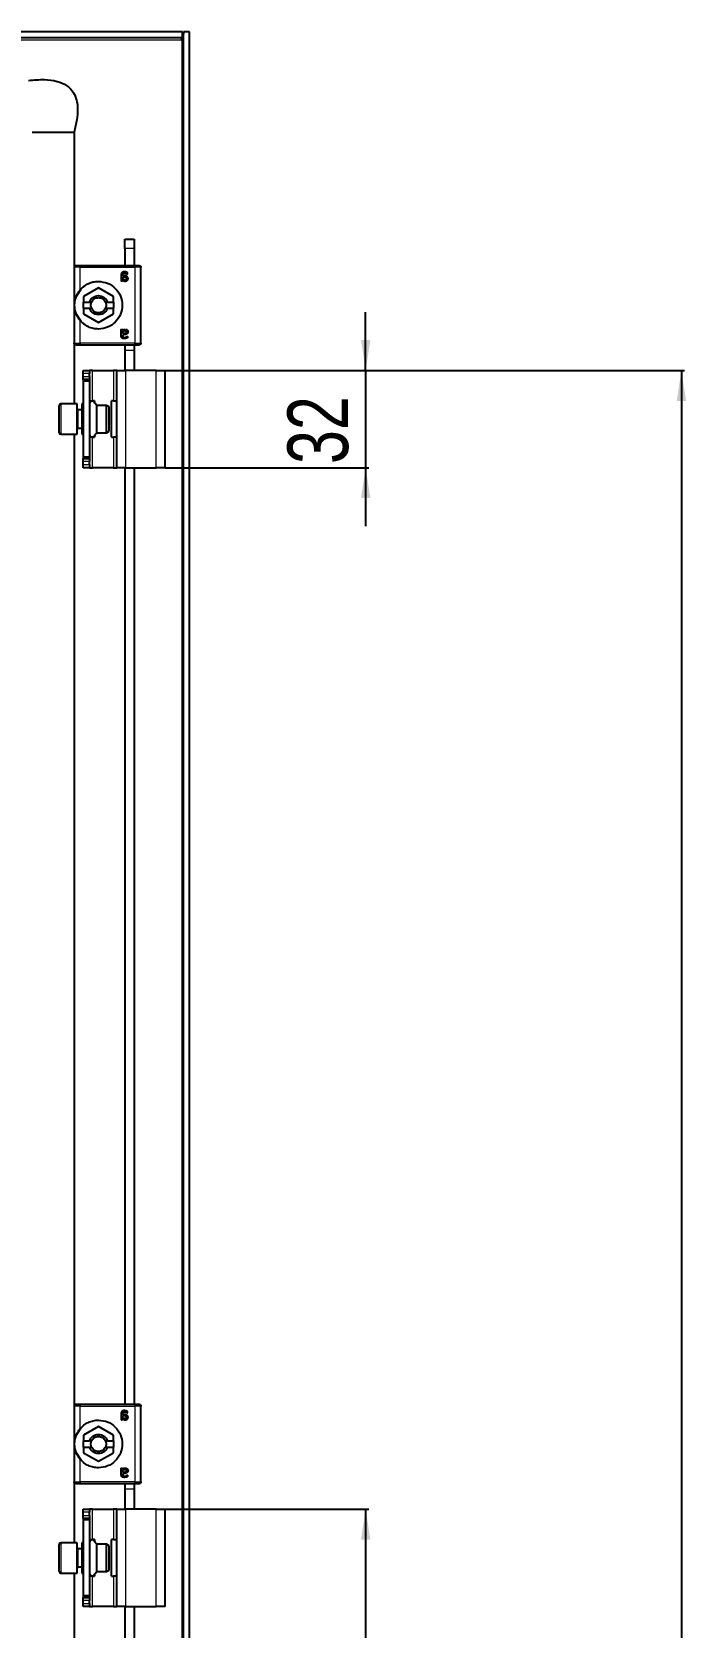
# Model space of a CAD drawing. Header units: millimetres. Extents: x -846 to 1944, y -811 to 1043.
# Drawn here: x 1729 to 1944, y 356 to 882 of the extents above; entities that cross this region are included whole.
import ezdxf

# ---------------------------------------------------------------- set-up
doc = ezdxf.new("R2010")
doc.units = ezdxf.units.MM
doc.layers.add('FORMAT', color=7, linetype='Continuous')
doc.styles.add('SLDTEXTSTYLE0', font='TXT', dxfattribs={"width": 0.75})
doc.dimstyles.new('SLDDIMSTYLE0', dxfattribs={"dimtxt": 20, "dimasz": 10, "dimexe": 0, "dimexo": 0.0625, "dimgap": 5, "dimtad": 2, "dimdec": 1, "dimrnd": 1e-09, "dimzin": 12, "dimdsep": 46, "dimtxsty": 'SLDTEXTSTYLE0', "dimsah": 1, "dimcen": 0.09, "dimadec": 0, "dimazin": 3, "dimtfac": 1, "dimtofl": 0, "dimtmove": 0, "dimatfit": 3, "dimfxl": 0, "dimfrac": 2, "dimtolj": 1, "dimtzin": 12, "dimarcsym": 0})
doc.dimstyles.new('SLDDIMSTYLE1', dxfattribs={"dimtxt": 20, "dimasz": 10, "dimexe": 0, "dimexo": 0.0625, "dimgap": 5, "dimtad": 2, "dimdec": 1, "dimrnd": 1e-09, "dimzin": 12, "dimdsep": 46, "dimtxsty": 'SLDTEXTSTYLE0', "dimsah": 1, "dimcen": 0.09, "dimadec": 0, "dimazin": 3, "dimtfac": 1, "dimtmove": 0, "dimatfit": 0, "dimfxl": 0, "dimfrac": 2, "dimtolj": 1, "dimtzin": 12, "dimarcsym": 0})

# ---------------------------------------------------------------- blocks, each defined once
blk = doc.blocks.new('_D_5')
at = {"layer": 'FORMAT'}
for p, q in [((1772.73, 770.22), (1943.72, 770.22)), ((1942.72, 770.22), (1942.72, -561.78)), ((1772.73, -561.78), (1943.72, -561.78))]:
    blk.add_line(p, q, dxfattribs=at)
for points in [[(1942.72, 770.22), (1941.18, 760.22), (1944.26, 760.22)], [(1942.72, -561.78), (1944.26, -551.78), (1941.18, -551.78)]]:
    blk.add_solid(points, dxfattribs=at)
at = {"layer": 'FORMAT', "insert": (1916.94, 74.67), "char_height": 20, "attachment_point": 1, "rotation": 90, "style": 'SLDTEXTSTYLE0'}
blk.add_mtext('1332', dxfattribs=at)
blk = doc.blocks.new('_D_6')
at = {"layer": 'FORMAT'}
for p, q in [((1838.72, 770.22), (1838.72, 789.45)), ((1772.73, 770.22), (1839.72, 770.22)), ((1838.72, 770.22), (1838.72, 738.22)), ((1772.73, 738.22), (1839.72, 738.22)), ((1838.72, 738.22), (1838.72, 718.99))]:
    blk.add_line(p, q, dxfattribs=at)
for points in [[(1838.72, 770.22), (1840.26, 780.22), (1837.18, 780.22)], [(1838.72, 738.22), (1837.18, 728.22), (1840.26, 728.22)]]:
    blk.add_solid(points, dxfattribs=at)
at = {"layer": 'FORMAT', "insert": (1812.94, 739.44), "char_height": 20, "attachment_point": 1, "rotation": 90, "style": 'SLDTEXTSTYLE0'}
blk.add_mtext('32', dxfattribs=at)
blk = doc.blocks.new('_D_8')
at = {"layer": 'FORMAT'}
for p, q in [((1769.73, 395.22), (1839.72, 395.22)), ((1838.72, 395.22), (1838.72, -186.78)), ((1769.73, -186.78), (1839.72, -186.78))]:
    blk.add_line(p, q, dxfattribs=at)
for points in [[(1838.72, 395.22), (1837.18, 385.22), (1840.26, 385.22)], [(1838.72, -186.78), (1840.26, -176.78), (1837.18, -176.78)]]:
    blk.add_solid(points, dxfattribs=at)
at = {"layer": 'FORMAT', "insert": (1812.94, 82.05), "char_height": 20, "attachment_point": 1, "rotation": 90, "style": 'SLDTEXTSTYLE0'}
blk.add_mtext('582', dxfattribs=at)

msp = doc.modelspace()

# ---------------------------------------------------------------- linework, layer by layer
at = {"color": 7, "linetype": 'Continuous', "lineweight": 25}
for p, q in [((1778.42, 881.72), (789.02, 881.72)), ((1778.42, 879.72), (789.02, 879.72)), ((1778.33, 879.72), (1778.12, 879.12)), ((1778.42, 879.72), (1778.42, 881.72)), ((1778.72, -673.28), (1778.72, 881.72)), ((1780.72, 881.72), (1778.72, 881.72)), ((1780.72, -673.28), (1780.72, 881.72)), ((1742.72, 848.72), (1742.72, 804.4)), ((1759.42, 813.42), (1762.42, 813.42)), ((1759.42, 810.42), (1759.42, 813.42)), ((1759.42, 810.42), (1759.42, 804.72)), ((1762.42, 813.42), (1762.42, 810.42)), ((1762.42, 810.42), (1762.42, 804.72)), ((1742.72, 804.22), (1742.72, 779.22)), ((1762.72, 804.72), (1744.72, 804.72)), ((1763.32, 804.72), (1763.07, 804.72)), ((1764.72, 779.22), (1764.72, 804.22)), ((1758.16, 801.68), (1758.16, 799.81)), ((1758.62, 799.81), (1758.62, 800.09)), ((1758.69, 801.43), (1758.69, 801.65)), ((1759.07, 801.43), (1758.69, 801.43)), ((1758.69, 801.07), (1759.12, 801.07)), ((1758.69, 800.49), (1758.69, 801.07)), ((1743.55, 794.85), (1745.05, 797.1)), ((1750.72, 797.44), (1745.77, 794.58)), ((1745.77, 794.58), (1745.77, 792.72)), ((1755.67, 794.58), (1750.72, 797.44)), ((1755.67, 792.72), (1755.67, 794.58)), ((1745.05, 786.34), (1743.54, 788.6)), ((1745.77, 790.72), (1745.77, 792.72)), ((1745.77, 792.72), (1747.73, 792.72)), ((1745.77, 790.72), (1745.77, 788.86)), ((1745.77, 790.72), (1747.73, 790.72)), ((1745.77, 788.86), (1750.72, 786.01)), ((1748.42, 792.72), (1747.73, 792.72)), ((1747.73, 790.72), (1748.42, 790.72)), ((1750.72, 786.01), (1755.67, 788.86)), ((1753.7, 792.72), (1753.01, 792.72)), ((1753.01, 790.72), (1753.7, 790.72)), ((1753.7, 792.72), (1755.67, 792.72)), ((1753.7, 790.72), (1755.67, 790.72)), ((1755.67, 792.72), (1755.67, 790.72)), ((1755.67, 788.86), (1755.67, 790.72)), ((1758.16, 781.76), (1758.16, 783.63)), ((1758.62, 783.63), (1758.62, 783.35)), ((1758.69, 782.37), (1758.69, 782.96)), ((1742.72, 779.05), (1742.72, 759.22)), ((1744.72, 778.72), (1762.72, 778.72)), ((1759.12, 782.37), (1758.69, 782.37)), ((1759.07, 782.02), (1758.69, 782.02)), ((1758.69, 782.02), (1758.69, 781.8)), ((1759.42, 778.8), (1759.42, 776.92)), ((1762.42, 778.8), (1762.42, 776.92)), ((1763.07, 778.72), (1763.32, 778.72)), ((1759.42, 776.92), (1759.42, 770.22)), ((1762.42, 776.92), (1762.42, 770.22)), ((1745.72, 770.22), (1747.72, 770.22)), ((1745.72, 769.22), (1745.72, 770.22)), ((1745.72, 768.22), (1745.72, 769.22)), ((1745.72, 767.22), (1745.72, 768.22)), ((1747.72, 767.22), (1745.72, 767.22)), ((1745.72, 767.22), (1745.72, 766.72)), ((1747.72, 770.22), (1747.72, 769.22)), ((1748.72, 770.22), (1747.72, 770.22)), ((1747.72, 768.22), (1747.72, 769.22)), ((1747.72, 768.22), (1747.72, 767.22)), ((1747.72, 767.22), (1747.72, 766.72)), ((1748.72, 770.22), (1755.72, 770.22)), ((1756.72, 770.22), (1755.72, 770.22)), ((1756.72, 770.22), (1759.72, 770.22)), ((1756.72, 738.22), (1756.72, 770.22)), ((1769.72, 770.22), (1759.72, 770.22)), ((1769.72, 770.22), (1772.72, 770.22)), ((1772.72, 738.22), (1772.72, 770.22)), ((1747.72, 766.72), (1745.72, 766.72)), ((1745.72, 766.72), (1745.72, 741.72)), ((1747.72, 766.72), (1747.72, 741.72)), ((1737.72, 751.97), (1737.72, 758.62)), ((1743.72, 759.22), (1738.32, 759.22)), ((1743.72, 751.66), (1743.72, 759.22)), ((1745.22, 757.22), (1743.97, 757.22)), ((1745.72, 759.22), (1745.22, 759.22)), ((1745.22, 759.22), (1745.22, 758.01)), ((1745.22, 758.01), (1745.22, 749.22)), ((1747.72, 760.22), (1748.72, 760.22)), ((1749.42, 760.22), (1748.72, 760.22)), ((1749.42, 760.22), (1749.42, 759.77)), ((1753.35, 758.72), (1750.22, 758.72)), ((1750.22, 749.72), (1750.22, 758.72)), ((1754.22, 758.22), (1753.35, 758.72)), ((1753.35, 749.72), (1753.35, 758.72)), ((1754.22, 750.22), (1754.22, 758.22)), ((1755.02, 748.22), (1755.02, 760.22)), ((1755.72, 760.22), (1755.02, 760.22)), ((1755.72, 760.22), (1756.72, 760.22)), ((1737.72, 749.82), (1737.72, 751.97)), ((1743.72, 749.22), (1743.72, 751.66)), ((1743.97, 751.22), (1745.22, 751.22)), ((1738.32, 749.22), (1743.72, 749.22)), ((1742.72, 749.22), (1742.72, 429.4)), ((1745.22, 749.22), (1745.72, 749.22)), ((1748.72, 748.22), (1747.72, 748.22)), ((1748.72, 748.22), (1749.42, 748.22)), ((1749.42, 748.67), (1749.42, 748.22)), ((1750.22, 749.72), (1753.35, 749.72)), ((1753.35, 749.72), (1754.22, 750.22)), ((1755.02, 748.22), (1755.72, 748.22)), ((1756.72, 748.22), (1755.72, 748.22)), ((1747.72, 741.72), (1745.72, 741.72)), ((1745.72, 741.72), (1745.72, 741.22)), ((1745.72, 740.22), (1745.72, 741.22)), ((1745.72, 741.22), (1747.72, 741.22)), ((1747.72, 741.72), (1747.72, 741.22)), ((1747.72, 741.22), (1747.72, 740.22)), ((1745.72, 739.22), (1745.72, 740.22)), ((1745.72, 738.22), (1745.72, 739.22)), ((1747.72, 738.22), (1745.72, 738.22)), ((1747.72, 739.22), (1747.72, 740.22)), ((1747.72, 739.22), (1747.72, 738.22)), ((1747.72, 738.22), (1748.72, 738.22)), ((1755.72, 738.22), (1748.72, 738.22)), ((1755.72, 738.22), (1756.72, 738.22)), ((1759.72, 738.22), (1756.72, 738.22)), ((1759.42, 738.22), (1759.42, 429.72)), ((1759.72, 738.22), (1769.72, 738.22)), ((1762.42, 738.22), (1762.42, 429.72)), ((1772.72, 738.22), (1769.72, 738.22)), ((1742.72, 429.22), (1742.72, 404.22)), ((1762.72, 429.72), (1744.72, 429.72)), ((1758.16, 426.68), (1758.16, 424.81)), ((1758.69, 426.43), (1758.69, 426.65)), ((1759.07, 426.43), (1758.69, 426.43)), ((1758.69, 426.07), (1759.12, 426.07)), ((1758.69, 425.49), (1758.69, 426.07)), ((1763.32, 429.72), (1763.07, 429.72)), ((1764.72, 404.22), (1764.72, 429.22)), ((1743.55, 419.85), (1745.05, 422.1)), ((1750.72, 422.44), (1745.77, 419.58)), ((1755.67, 419.58), (1750.72, 422.44)), ((1758.62, 424.81), (1758.62, 425.09)), ((1745.77, 419.58), (1745.77, 417.72)), ((1745.77, 415.72), (1745.77, 417.72)), ((1745.77, 417.72), (1747.73, 417.72)), ((1745.77, 415.72), (1745.77, 413.86)), ((1745.77, 415.72), (1747.73, 415.72)), ((1748.42, 417.72), (1747.73, 417.72)), ((1747.73, 415.72), (1748.42, 415.72)), ((1753.7, 417.72), (1753.01, 417.72)), ((1753.01, 415.72), (1753.7, 415.72)), ((1753.7, 417.72), (1755.67, 417.72)), ((1753.7, 415.72), (1755.67, 415.72)), ((1755.67, 417.72), (1755.67, 419.58)), ((1755.67, 417.72), (1755.67, 415.72)), ((1755.67, 413.86), (1755.67, 415.72)), ((1745.05, 411.34), (1743.54, 413.6)), ((1745.77, 413.86), (1750.72, 411.01)), ((1750.72, 411.01), (1755.67, 413.86)), ((1758.16, 406.76), (1758.16, 408.63)), ((1758.62, 408.63), (1758.62, 408.35)), ((1758.69, 407.37), (1758.69, 407.96)), ((1759.12, 407.37), (1758.69, 407.37)), ((1759.07, 407.02), (1758.69, 407.02)), ((1758.69, 407.02), (1758.69, 406.8)), ((1742.72, 404.05), (1742.72, 384.22)), ((1744.72, 403.72), (1762.72, 403.72)), ((1759.42, 403.8), (1759.42, 401.92)), ((1759.42, 401.92), (1759.42, 395.22)), ((1762.42, 403.8), (1762.42, 401.92)), ((1762.42, 401.92), (1762.42, 395.22)), ((1763.07, 403.72), (1763.32, 403.72)), ((1745.72, 395.22), (1747.72, 395.22)), ((1745.72, 394.22), (1745.72, 395.22)), ((1745.72, 393.22), (1745.72, 394.22)), ((1747.72, 395.22), (1747.72, 394.22)), ((1748.72, 395.22), (1747.72, 395.22)), ((1747.72, 393.22), (1747.72, 394.22)), ((1748.72, 395.22), (1755.72, 395.22)), ((1756.72, 395.22), (1755.72, 395.22)), ((1756.72, 363.22), (1756.72, 395.22)), ((1756.72, 395.22), (1759.72, 395.22)), ((1769.72, 395.22), (1759.72, 395.22)), ((1769.72, 395.22), (1772.72, 395.22)), ((1772.72, 363.22), (1772.72, 395.22)), ((1745.72, 392.22), (1745.72, 393.22)), ((1747.72, 392.22), (1745.72, 392.22)), ((1745.72, 392.22), (1745.72, 391.72)), ((1747.72, 391.72), (1745.72, 391.72)), ((1745.72, 391.72), (1745.72, 366.72)), ((1747.72, 393.22), (1747.72, 392.22)), ((1747.72, 392.22), (1747.72, 391.72)), ((1747.72, 391.72), (1747.72, 366.72)), ((1737.72, 376.97), (1737.72, 383.62)), ((1743.72, 384.22), (1738.32, 384.22)), ((1743.72, 376.66), (1743.72, 384.22)), ((1745.72, 384.22), (1745.22, 384.22)), ((1745.22, 384.22), (1745.22, 383.01)), ((1747.72, 385.22), (1748.72, 385.22)), ((1749.42, 385.22), (1748.72, 385.22)), ((1749.42, 385.22), (1749.42, 384.77)), ((1753.35, 383.72), (1750.22, 383.72)), ((1750.22, 374.72), (1750.22, 383.72)), ((1754.22, 383.22), (1753.35, 383.72)), ((1753.35, 374.72), (1753.35, 383.72)), ((1755.02, 373.22), (1755.02, 385.22)), ((1755.72, 385.22), (1755.02, 385.22)), ((1755.72, 385.22), (1756.72, 385.22)), ((1745.22, 382.22), (1743.97, 382.22)), ((1745.22, 383.01), (1745.22, 374.22)), ((1754.22, 375.22), (1754.22, 383.22)), ((1737.72, 374.82), (1737.72, 376.97)), ((1738.32, 374.22), (1743.72, 374.22)), ((1742.72, 374.22), (1742.72, -165.78)), ((1743.72, 374.22), (1743.72, 376.66)), ((1743.97, 376.22), (1745.22, 376.22)), ((1745.22, 374.22), (1745.72, 374.22)), ((1748.72, 373.22), (1747.72, 373.22)), ((1748.72, 373.22), (1749.42, 373.22)), ((1749.42, 373.67), (1749.42, 373.22)), ((1750.22, 374.72), (1753.35, 374.72)), ((1753.35, 374.72), (1754.22, 375.22)), ((1755.02, 373.22), (1755.72, 373.22)), ((1756.72, 373.22), (1755.72, 373.22)), ((1747.72, 366.72), (1745.72, 366.72)), ((1745.72, 366.72), (1745.72, 366.22)), ((1745.72, 365.22), (1745.72, 366.22)), ((1745.72, 366.22), (1747.72, 366.22)), ((1745.72, 364.22), (1745.72, 365.22)), ((1745.72, 363.22), (1745.72, 364.22)), ((1747.72, 363.22), (1745.72, 363.22)), ((1747.72, 366.72), (1747.72, 366.22)), ((1747.72, 366.22), (1747.72, 365.22)), ((1747.72, 364.22), (1747.72, 365.22)), ((1747.72, 364.22), (1747.72, 363.22)), ((1747.72, 363.22), (1748.72, 363.22)), ((1755.72, 363.22), (1748.72, 363.22)), ((1755.72, 363.22), (1756.72, 363.22)), ((1759.72, 363.22), (1756.72, 363.22)), ((1759.42, 363.22), (1759.42, 241.42)), ((1759.72, 363.22), (1769.72, 363.22)), ((1762.42, 363.22), (1762.42, 241.42)), ((1772.72, 363.22), (1769.72, 363.22))]:
    msp.add_line(p, q, dxfattribs=at)
at = {"color": 8, "linetype": 'Continuous', "lineweight": 18}
for p, q in [((1682.69, 879.12), (1778.12, 879.12)), ((1778.12, 879.12), (1778.12, -670.68)), ((1762.42, 810.42), (1759.42, 810.42)), ((1744.72, 796.78), (1744.72, 804.22)), ((1744.72, 804.22), (1762.72, 804.22)), ((1762.72, 804.22), (1762.72, 779.22)), ((1750.72, 789.22), (1750.72, 788.57)), ((1744.72, 779.22), (1744.72, 786.66)), ((1762.72, 779.22), (1744.72, 779.22)), ((1759.42, 776.92), (1762.42, 776.92)), ((1747.72, 769.22), (1745.72, 769.22)), ((1745.72, 768.22), (1747.72, 768.22)), ((1748.72, 760.22), (1748.72, 770.22)), ((1755.72, 770.22), (1755.72, 760.22)), ((1759.72, 738.22), (1759.72, 770.22)), ((1769.72, 738.22), (1769.72, 770.22)), ((1738.32, 759.22), (1738.32, 751.66)), ((1743.97, 757.22), (1743.97, 751.22)), ((1738.32, 751.66), (1738.32, 749.22)), ((1748.72, 738.22), (1748.72, 748.22)), ((1755.72, 748.22), (1755.72, 738.22)), ((1747.72, 740.22), (1745.72, 740.22)), ((1745.72, 739.22), (1747.72, 739.22)), ((1744.72, 421.78), (1744.72, 429.22)), ((1744.72, 429.22), (1762.72, 429.22)), ((1762.72, 429.22), (1762.72, 404.22)), ((1744.72, 404.22), (1744.72, 411.66)), ((1750.72, 414.22), (1750.72, 413.57)), ((1762.72, 404.22), (1744.72, 404.22)), ((1759.42, 401.92), (1762.42, 401.92)), ((1747.72, 394.22), (1745.72, 394.22)), ((1748.72, 385.22), (1748.72, 395.22)), ((1755.72, 395.22), (1755.72, 385.22)), ((1759.72, 363.22), (1759.72, 395.22)), ((1769.72, 363.22), (1769.72, 395.22)), ((1745.72, 393.22), (1747.72, 393.22)), ((1738.32, 384.22), (1738.32, 376.66)), ((1743.97, 382.22), (1743.97, 376.22)), ((1738.32, 376.66), (1738.32, 374.22)), ((1748.72, 363.22), (1748.72, 373.22)), ((1755.72, 373.22), (1755.72, 363.22)), ((1747.72, 365.22), (1745.72, 365.22)), ((1745.72, 364.22), (1747.72, 364.22))]:
    msp.add_line(p, q, dxfattribs=at)
at = {"color": 7, "linetype": 'Continuous', "lineweight": 25}
for centre, radius, start, end in [((1738.32, 758.62), 0.6, 90, 180), ((1743.97, 757.47), 0.25, 180, 270), ((1743.97, 750.97), 0.25, 90, 180), ((1738.32, 749.82), 0.6, 180, 270), ((1738.32, 383.62), 0.6, 90, 180), ((1743.97, 382.47), 0.25, 180, 270), ((1738.32, 374.82), 0.6, 180, 270), ((1743.97, 375.97), 0.25, 90, 180)]:
    msp.add_arc(centre, radius, start, end, dxfattribs=at)
for points, knots in [([(1778.12, 879.12), (1778.17, 879.28), (1778.22, 879.43), (1778.32, 879.66), (1778.37, 879.72), (1778.42, 879.72)], [0, 0, 0, 0, 0.5, 0.5, 1, 1, 1, 1]), ([(1778.72, 881.72), (1778.69, 881.34), (1778.65, 880.77), (1778.48, 880.2), (1778.42, 880.01)], [0, 0, 0, 0, 0.662931, 1, 1, 1, 1]), ([(1727.72, 865.72), (1729.44, 865.89), (1732.58, 866.19), (1736.91, 865.68), (1740.34, 864.25), (1742.55, 861.94), (1743.64, 859.17), (1743.96, 856.12), (1743.66, 852.56), (1743.05, 850.07), (1742.72, 848.72)], [0, 0, 0, 0, 0.176713, 0.320911, 0.440308, 0.54837, 0.6374, 0.738878, 0.858543, 1, 1, 1, 1]), ([(1728.83, 848.72), (1728.86, 848.72), (1728.94, 848.72), (1729.4, 848.72), (1729.69, 848.72)], [0, 0, 0, 0, 0.350861, 1, 1, 1, 1]), ([(1759.27, 802.72), (1759.12, 802.72), (1758.9, 802.71), (1758.62, 802.61), (1758.43, 802.49), (1758.29, 802.32), (1758.18, 802.05), (1758.16, 801.83), (1758.16, 801.68)], [0, 0, 0, 0, 0.250089, 0.382495, 0.500259, 0.622163, 0.750133, 1, 1, 1, 1]), ([(1758.16, 799.81), (1758.16, 799.8), (1758.16, 799.79), (1758.17, 799.77), (1758.2, 799.74), (1758.27, 799.72), (1758.34, 799.72), (1758.39, 799.72)], [0, 0, 0, 0, 0.124881, 0.183376, 0.250934, 0.500336, 1, 1, 1, 1]), ([(1758.39, 799.72), (1758.43, 799.72), (1758.5, 799.72), (1758.57, 799.74), (1758.6, 799.76), (1758.61, 799.79), (1758.61, 799.8), (1758.62, 799.81)], [0, 0, 0, 0, 0.499718, 0.749437, 0.810587, 0.875078, 1, 1, 1, 1]), ([(1758.62, 800.09), (1758.74, 799.98), (1758.93, 799.81), (1759.2, 799.7), (1759.37, 799.67), (1759.45, 799.66), (1759.49, 799.66)], [0, 0, 0, 0, 0.499113, 0.749325, 0.874665, 1, 1, 1, 1]), ([(1758.69, 801.65), (1758.69, 801.74), (1758.7, 801.87), (1758.75, 802.04), (1758.83, 802.15), (1758.93, 802.23), (1759.06, 802.28), (1759.19, 802.31), (1759.28, 802.31), (1759.33, 802.31)], [0, 0, 0, 0, 0.250023, 0.382539, 0.499802, 0.620838, 0.749652, 0.874777, 1, 1, 1, 1]), ([(1759.41, 800.07), (1759.34, 800.08), (1759.19, 800.09), (1758.93, 800.23), (1758.79, 800.38), (1758.69, 800.49)], [0, 0, 0, 0, 0.249939, 0.499864, 1, 1, 1, 1]), ([(1760.45, 800.51), (1760.45, 800.58), (1760.44, 800.74), (1760.34, 800.96), (1760.19, 801.14), (1759.92, 801.31), (1759.54, 801.41), (1759.22, 801.42), (1759.07, 801.43)], [0, 0, 0, 0, 0.125049, 0.249886, 0.370856, 0.49982, 0.749609, 1, 1, 1, 1]), ([(1759.12, 801.07), (1759.22, 801.07), (1759.4, 801.06), (1759.62, 801), (1759.77, 800.91), (1759.86, 800.81), (1759.91, 800.68), (1759.92, 800.59), (1759.92, 800.55)], [0, 0, 0, 0, 0.279652, 0.500248, 0.629485, 0.750186, 0.875763, 1, 1, 1, 1]), ([(1760.33, 802.23), (1760.33, 802.28), (1760.33, 802.36), (1760.27, 802.45), (1760.13, 802.54), (1759.8, 802.67), (1759.48, 802.7), (1759.27, 802.72)], [0, 0, 0, 0, 0.124693, 0.187182, 0.249773, 0.500039, 1, 1, 1, 1]), ([(1759.33, 802.31), (1759.49, 802.29), (1759.73, 802.26), (1759.98, 802.14), (1760.11, 802.07), (1760.18, 802.03), (1760.21, 802.02), (1760.23, 802.02)], [0, 0, 0, 0, 0.4987, 0.749508, 0.874949, 0.946783, 1, 1, 1, 1]), ([(1759.92, 800.55), (1759.92, 800.48), (1759.91, 800.38), (1759.84, 800.26), (1759.78, 800.19), (1759.7, 800.13), (1759.6, 800.1), (1759.51, 800.08), (1759.44, 800.08), (1759.41, 800.07)], [0, 0, 0, 0, 0.249168, 0.373635, 0.49939, 0.619394, 0.749656, 0.87477, 1, 1, 1, 1]), ([(1759.49, 799.66), (1759.61, 799.67), (1759.8, 799.68), (1760.02, 799.77), (1760.17, 799.86), (1760.3, 799.99), (1760.42, 800.2), (1760.44, 800.39), (1760.45, 800.51)], [0, 0, 0, 0, 0.25007, 0.379181, 0.500499, 0.62417, 0.750842, 1, 1, 1, 1]), ([(1760.23, 802.02), (1760.24, 802.02), (1760.26, 802.02), (1760.28, 802.03), (1760.29, 802.04), (1760.31, 802.07), (1760.32, 802.11), (1760.33, 802.15), (1760.33, 802.19), (1760.33, 802.21), (1760.33, 802.23)], [0, 0, 0, 0, 0.128825, 0.180169, 0.243397, 0.36986, 0.499864, 0.749649, 0.843476, 1, 1, 1, 1]), ([(1744.72, 786.66), (1744.43, 787.04), (1743.86, 787.79), (1743.3, 789.04), (1742.95, 790.32), (1742.82, 791.72), (1742.95, 793.13), (1743.3, 794.41), (1743.86, 795.65), (1744.43, 796.41), (1744.72, 796.78)], [0, 0, 0, 0, 0.125762, 0.25037, 0.375307, 0.500139, 0.62481, 0.749763, 0.874888, 1, 1, 1, 1]), ([(1758.16, 783.63), (1758.16, 783.64), (1758.16, 783.66), (1758.17, 783.68), (1758.2, 783.7), (1758.27, 783.72), (1758.34, 783.72), (1758.39, 783.72)], [0, 0, 0, 0, 0.124884, 0.1863766, 0.2509142, 0.5003223, 1, 1, 1, 1]), ([(1758.39, 783.72), (1758.43, 783.72), (1758.49, 783.72), (1758.56, 783.7), (1758.59, 783.69), (1758.6, 783.68), (1758.61, 783.66), (1758.61, 783.64), (1758.62, 783.63)], [0, 0, 0, 0, 0.499162, 0.644242, 0.749698, 0.813605, 0.875217, 1, 1, 1, 1]), ([(1758.62, 783.35), (1758.74, 783.46), (1758.93, 783.63), (1759.24, 783.76), (1759.41, 783.77), (1759.49, 783.78)], [0, 0, 0, 0, 0.499364, 0.749701, 1, 1, 1, 1]), ([(1758.69, 782.96), (1758.79, 783.06), (1758.93, 783.22), (1759.16, 783.33), (1759.3, 783.36), (1759.37, 783.37), (1759.41, 783.37)], [0, 0, 0, 0, 0.4997651, 0.7495043, 0.8747708, 1, 1, 1, 1]), ([(1760.45, 782.94), (1760.45, 782.9), (1760.45, 782.82), (1760.42, 782.67), (1760.34, 782.48), (1760.19, 782.3), (1759.92, 782.14), (1759.54, 782.03), (1759.22, 782.02), (1759.07, 782.02)], [0, 0, 0, 0, 0.0626366, 0.1252782, 0.2500723, 0.3748405, 0.4999941, 0.7496958, 1, 1, 1, 1]), ([(1759.92, 782.9), (1759.92, 782.85), (1759.91, 782.76), (1759.86, 782.64), (1759.77, 782.53), (1759.62, 782.44), (1759.4, 782.38), (1759.22, 782.37), (1759.12, 782.37)], [0, 0, 0, 0, 0.124446, 0.249795, 0.37, 0.499734, 0.719932, 1, 1, 1, 1]), ([(1759.41, 783.37), (1759.47, 783.36), (1759.57, 783.36), (1759.7, 783.31), (1759.78, 783.25), (1759.84, 783.18), (1759.89, 783.09), (1759.92, 783), (1759.92, 782.93), (1759.92, 782.9)], [0, 0, 0, 0, 0.2496231, 0.3771401, 0.499734, 0.6227303, 0.7498125, 0.8748762, 1, 1, 1, 1]), ([(1759.49, 783.78), (1759.61, 783.77), (1759.8, 783.76), (1760.02, 783.68), (1760.18, 783.58), (1760.3, 783.45), (1760.42, 783.24), (1760.44, 783.06), (1760.45, 782.94)], [0, 0, 0, 0, 0.25007, 0.379559, 0.500499, 0.624556, 0.750843, 1, 1, 1, 1]), ([(1759.27, 780.72), (1759.2, 780.72), (1759.05, 780.73), (1758.83, 780.76), (1758.62, 780.83), (1758.43, 780.95), (1758.29, 781.12), (1758.18, 781.39), (1758.16, 781.62), (1758.16, 781.76)], [0, 0, 0, 0, 0.1252554, 0.2504368, 0.3830659, 0.5004929, 0.622629, 0.7502495, 1, 1, 1, 1]), ([(1758.69, 781.8), (1758.69, 781.75), (1758.69, 781.66), (1758.71, 781.53), (1758.75, 781.4), (1758.83, 781.29), (1758.93, 781.21), (1759.1, 781.14), (1759.24, 781.14), (1759.33, 781.13)], [0, 0, 0, 0, 0.125295, 0.250514, 0.383518, 0.50035, 0.621938, 0.750243, 1, 1, 1, 1]), ([(1760.33, 781.22), (1760.33, 781.19), (1760.33, 781.14), (1760.32, 781.06), (1760.27, 780.99), (1760.13, 780.9), (1759.8, 780.77), (1759.48, 780.74), (1759.27, 780.72)], [0, 0, 0, 0, 0.0626863, 0.1251726, 0.1876279, 0.2501847, 0.5003136, 1, 1, 1, 1]), ([(1759.33, 781.13), (1759.49, 781.15), (1759.8, 781.17), (1760.06, 781.39), (1760.21, 781.42), (1760.23, 781.43)], [0, 0, 0, 0, 0.498852, 0.946609, 1, 1, 1, 1]), ([(1760.23, 781.43), (1760.24, 781.43), (1760.26, 781.42), (1760.28, 781.41), (1760.29, 781.4), (1760.31, 781.38), (1760.33, 781.32), (1760.33, 781.26), (1760.33, 781.22)], [0, 0, 0, 0, 0.13107, 0.182437, 0.243796, 0.371388, 0.500442, 1, 1, 1, 1]), ([(1750.22, 758.72), (1750.04, 758.88), (1749.69, 759.18), (1749.5, 759.75), (1749.13, 760.06), (1748.8, 760.19), (1748.44, 760.15), (1748.09, 759.96), (1747.84, 759.6), (1747.76, 759.3), (1747.72, 759.15)], [0, 0, 0, 0, 0.185676, 0.371025, 0.466937, 0.562172, 0.656347, 0.751553, 0.873842, 1, 1, 1, 1]), ([(1747.72, 749.29), (1747.76, 749.14), (1747.84, 748.84), (1748.09, 748.48), (1748.44, 748.29), (1748.8, 748.26), (1749.13, 748.39), (1749.5, 748.69), (1749.69, 749.26), (1750.04, 749.57), (1750.22, 749.72)], [0, 0, 0, 0, 0.126158, 0.248447, 0.343653, 0.437828, 0.533063, 0.628975, 0.814324, 1, 1, 1, 1]), ([(1759.27, 427.72), (1759.12, 427.72), (1758.9, 427.71), (1758.62, 427.61), (1758.43, 427.49), (1758.29, 427.32), (1758.18, 427.05), (1758.16, 426.83), (1758.16, 426.68)], [0, 0, 0, 0, 0.250089, 0.382495, 0.500259, 0.622163, 0.750133, 1, 1, 1, 1]), ([(1758.69, 426.65), (1758.69, 426.74), (1758.7, 426.87), (1758.75, 427.04), (1758.83, 427.15), (1758.93, 427.23), (1759.06, 427.28), (1759.19, 427.31), (1759.28, 427.31), (1759.33, 427.31)], [0, 0, 0, 0, 0.250023, 0.382539, 0.499802, 0.620838, 0.749652, 0.874777, 1, 1, 1, 1]), ([(1760.45, 425.51), (1760.45, 425.58), (1760.44, 425.74), (1760.34, 425.96), (1760.19, 426.14), (1759.92, 426.31), (1759.54, 426.41), (1759.22, 426.42), (1759.07, 426.43)], [0, 0, 0, 0, 0.125049, 0.249886, 0.370856, 0.49982, 0.749609, 1, 1, 1, 1]), ([(1759.12, 426.07), (1759.22, 426.07), (1759.4, 426.06), (1759.62, 426), (1759.77, 425.91), (1759.86, 425.81), (1759.91, 425.68), (1759.92, 425.59), (1759.92, 425.55)], [0, 0, 0, 0, 0.279652, 0.500248, 0.629485, 0.750186, 0.875763, 1, 1, 1, 1]), ([(1760.33, 427.23), (1760.33, 427.28), (1760.33, 427.36), (1760.27, 427.45), (1760.13, 427.54), (1759.8, 427.67), (1759.48, 427.7), (1759.27, 427.72)], [0, 0, 0, 0, 0.124693, 0.187182, 0.249773, 0.500039, 1, 1, 1, 1]), ([(1759.33, 427.31), (1759.49, 427.29), (1759.73, 427.26), (1759.98, 427.14), (1760.11, 427.07), (1760.18, 427.03), (1760.21, 427.02), (1760.23, 427.02)], [0, 0, 0, 0, 0.4987, 0.749508, 0.874949, 0.946783, 1, 1, 1, 1]), ([(1759.92, 425.55), (1759.92, 425.48), (1759.91, 425.38), (1759.84, 425.26), (1759.78, 425.19), (1759.7, 425.13), (1759.6, 425.1), (1759.51, 425.08), (1759.44, 425.08), (1759.41, 425.07)], [0, 0, 0, 0, 0.249168, 0.373635, 0.49939, 0.619394, 0.749656, 0.87477, 1, 1, 1, 1]), ([(1759.49, 424.66), (1759.61, 424.67), (1759.8, 424.68), (1760.02, 424.77), (1760.17, 424.86), (1760.3, 424.99), (1760.42, 425.2), (1760.44, 425.39), (1760.45, 425.51)], [0, 0, 0, 0, 0.25007, 0.379181, 0.500499, 0.62417, 0.750842, 1, 1, 1, 1]), ([(1760.23, 427.02), (1760.24, 427.02), (1760.26, 427.02), (1760.28, 427.03), (1760.29, 427.04), (1760.31, 427.07), (1760.32, 427.11), (1760.33, 427.15), (1760.33, 427.19), (1760.33, 427.21), (1760.33, 427.23)], [0, 0, 0, 0, 0.128825, 0.180169, 0.243397, 0.36986, 0.499864, 0.749649, 0.843476, 1, 1, 1, 1]), ([(1744.72, 411.66), (1744.43, 412.04), (1743.86, 412.79), (1743.3, 414.04), (1742.95, 415.32), (1742.82, 416.72), (1742.95, 418.13), (1743.3, 419.41), (1743.86, 420.65), (1744.43, 421.41), (1744.72, 421.78)], [0, 0, 0, 0, 0.125762, 0.25037, 0.375307, 0.500139, 0.62481, 0.749763, 0.874888, 1, 1, 1, 1]), ([(1758.16, 424.81), (1758.16, 424.8), (1758.16, 424.79), (1758.17, 424.77), (1758.2, 424.74), (1758.27, 424.72), (1758.34, 424.72), (1758.39, 424.72)], [0, 0, 0, 0, 0.124881, 0.183376, 0.250934, 0.500336, 1, 1, 1, 1]), ([(1758.39, 424.72), (1758.43, 424.72), (1758.5, 424.72), (1758.57, 424.74), (1758.6, 424.76), (1758.61, 424.79), (1758.61, 424.8), (1758.62, 424.81)], [0, 0, 0, 0, 0.499718, 0.749437, 0.810587, 0.875078, 1, 1, 1, 1]), ([(1758.62, 425.09), (1758.74, 424.98), (1758.93, 424.81), (1759.2, 424.7), (1759.37, 424.67), (1759.45, 424.66), (1759.49, 424.66)], [0, 0, 0, 0, 0.499113, 0.749325, 0.874665, 1, 1, 1, 1]), ([(1759.41, 425.07), (1759.34, 425.08), (1759.19, 425.09), (1758.93, 425.23), (1758.79, 425.38), (1758.69, 425.49)], [0, 0, 0, 0, 0.249939, 0.499864, 1, 1, 1, 1]), ([(1758.16, 408.63), (1758.16, 408.64), (1758.16, 408.66), (1758.17, 408.68), (1758.2, 408.7), (1758.27, 408.72), (1758.34, 408.72), (1758.39, 408.72)], [0, 0, 0, 0, 0.124884, 0.186377, 0.250914, 0.500322, 1, 1, 1, 1]), ([(1759.27, 405.72), (1759.2, 405.72), (1759.05, 405.73), (1758.83, 405.76), (1758.62, 405.83), (1758.43, 405.95), (1758.29, 406.12), (1758.18, 406.39), (1758.16, 406.62), (1758.16, 406.76)], [0, 0, 0, 0, 0.125255, 0.250437, 0.383066, 0.500493, 0.622629, 0.75025, 1, 1, 1, 1]), ([(1758.39, 408.72), (1758.43, 408.72), (1758.49, 408.72), (1758.56, 408.7), (1758.59, 408.69), (1758.6, 408.68), (1758.61, 408.66), (1758.61, 408.64), (1758.62, 408.63)], [0, 0, 0, 0, 0.499162, 0.644242, 0.749698, 0.813605, 0.875217, 1, 1, 1, 1]), ([(1758.62, 408.35), (1758.74, 408.46), (1758.93, 408.63), (1759.24, 408.76), (1759.41, 408.77), (1759.49, 408.78)], [0, 0, 0, 0, 0.499364, 0.749701, 1, 1, 1, 1]), ([(1758.69, 407.96), (1758.79, 408.06), (1758.93, 408.22), (1759.16, 408.33), (1759.3, 408.36), (1759.37, 408.37), (1759.41, 408.37)], [0, 0, 0, 0, 0.499765, 0.749504, 0.874771, 1, 1, 1, 1]), ([(1758.69, 406.8), (1758.69, 406.75), (1758.69, 406.66), (1758.71, 406.53), (1758.75, 406.4), (1758.83, 406.29), (1758.93, 406.21), (1759.1, 406.14), (1759.24, 406.14), (1759.33, 406.13)], [0, 0, 0, 0, 0.125295, 0.250514, 0.383518, 0.50035, 0.621938, 0.750243, 1, 1, 1, 1]), ([(1760.45, 407.94), (1760.45, 407.9), (1760.45, 407.82), (1760.42, 407.67), (1760.34, 407.48), (1760.19, 407.3), (1759.92, 407.14), (1759.54, 407.03), (1759.22, 407.02), (1759.07, 407.02)], [0, 0, 0, 0, 0.062637, 0.125278, 0.250072, 0.374841, 0.499994, 0.749696, 1, 1, 1, 1]), ([(1759.92, 407.9), (1759.92, 407.85), (1759.91, 407.76), (1759.86, 407.64), (1759.77, 407.53), (1759.62, 407.44), (1759.4, 407.38), (1759.22, 407.37), (1759.12, 407.37)], [0, 0, 0, 0, 0.1244465, 0.2497948, 0.3699999, 0.4997343, 0.7199319, 1, 1, 1, 1]), ([(1760.33, 406.22), (1760.33, 406.19), (1760.33, 406.14), (1760.32, 406.06), (1760.27, 405.99), (1760.13, 405.9), (1759.8, 405.77), (1759.48, 405.74), (1759.27, 405.72)], [0, 0, 0, 0, 0.062686, 0.125173, 0.187628, 0.250185, 0.500314, 1, 1, 1, 1]), ([(1759.33, 406.13), (1759.49, 406.15), (1759.8, 406.17), (1760.06, 406.39), (1760.21, 406.42), (1760.23, 406.43)], [0, 0, 0, 0, 0.498852, 0.946609, 1, 1, 1, 1]), ([(1759.41, 408.37), (1759.47, 408.36), (1759.57, 408.36), (1759.7, 408.31), (1759.78, 408.25), (1759.84, 408.18), (1759.89, 408.09), (1759.92, 408), (1759.92, 407.93), (1759.92, 407.9)], [0, 0, 0, 0, 0.249623, 0.37714, 0.499734, 0.62273, 0.749812, 0.874876, 1, 1, 1, 1]), ([(1759.49, 408.78), (1759.61, 408.77), (1759.8, 408.76), (1760.02, 408.68), (1760.18, 408.58), (1760.3, 408.45), (1760.42, 408.24), (1760.44, 408.06), (1760.45, 407.94)], [0, 0, 0, 0, 0.25007, 0.379559, 0.500499, 0.624556, 0.750843, 1, 1, 1, 1]), ([(1760.23, 406.43), (1760.24, 406.43), (1760.26, 406.42), (1760.28, 406.41), (1760.29, 406.4), (1760.31, 406.38), (1760.33, 406.32), (1760.33, 406.26), (1760.33, 406.22)], [0, 0, 0, 0, 0.13107, 0.182437, 0.243796, 0.371388, 0.500442, 1, 1, 1, 1]), ([(1750.22, 383.72), (1750.04, 383.88), (1749.69, 384.18), (1749.5, 384.75), (1749.13, 385.06), (1748.8, 385.19), (1748.44, 385.15), (1748.09, 384.96), (1747.84, 384.6), (1747.76, 384.3), (1747.72, 384.15)], [0, 0, 0, 0, 0.185676, 0.371025, 0.466937, 0.562172, 0.656347, 0.751553, 0.873842, 1, 1, 1, 1]), ([(1747.72, 374.29), (1747.76, 374.14), (1747.84, 373.84), (1748.09, 373.48), (1748.44, 373.29), (1748.8, 373.26), (1749.13, 373.39), (1749.5, 373.69), (1749.69, 374.26), (1750.04, 374.57), (1750.22, 374.72)], [0, 0, 0, 0, 0.126158, 0.248447, 0.343653, 0.437828, 0.533063, 0.628975, 0.814324, 1, 1, 1, 1])]:
    msp.add_open_spline(points, degree=3, knots=knots, dxfattribs=at)
for points in [[(1729.69, 848.72), (1730.03, 848.72), (1730.69, 848.72), (1731.66, 848.72), (1732.15, 848.72)], [(1732.15, 848.72), (1732.71, 848.72), (1733.83, 848.72), (1735.09, 848.72), (1735.72, 848.72)], [(1735.72, 848.72), (1736.34, 848.72), (1737.6, 848.72), (1738.72, 848.72), (1739.28, 848.72)], [(1739.28, 848.72), (1739.77, 848.72), (1740.74, 848.72), (1741.41, 848.72), (1741.74, 848.72)], [(1741.74, 848.72), (1742.02, 848.72), (1742.59, 848.72), (1742.67, 848.72), (1742.72, 848.72)], [(1743.22, 804.72), (1743.15, 804.71), (1743.02, 804.7), (1742.85, 804.58), (1742.74, 804.42), (1742.72, 804.29), (1742.72, 804.22)], [(1744.72, 804.72), (1744.52, 804.72), (1744.13, 804.72), (1743.63, 804.72), (1743.28, 804.72), (1743.24, 804.72), (1743.22, 804.72)], [(1764.22, 804.72), (1764.19, 804.72), (1764.15, 804.72), (1763.8, 804.72), (1763.31, 804.72), (1762.91, 804.72), (1762.72, 804.72)], [(1764.22, 804.72), (1764.28, 804.71), (1764.41, 804.7), (1764.58, 804.58), (1764.69, 804.42), (1764.71, 804.29), (1764.72, 804.22)], [(1744.72, 796.78), (1745.11, 797.2), (1745.9, 798.02), (1747.38, 798.89), (1749.01, 799.46), (1750.15, 799.54), (1750.72, 799.57)], [(1750.72, 799.57), (1751.74, 799.45), (1753.8, 799.22), (1756.41, 797.4), (1758.16, 794.81), (1758.77, 791.72), (1758.16, 788.64), (1756.41, 786.04), (1753.8, 784.23), (1751.74, 783.99), (1750.72, 783.87)], [(1747.73, 792.72), (1747.86, 793.02), (1748.13, 793.63), (1748.85, 794.32), (1749.73, 794.77), (1750.72, 794.92), (1751.7, 794.77), (1752.58, 794.32), (1753.31, 793.63), (1753.57, 793.02), (1753.7, 792.72)], [(1748.42, 792.72), (1748.54, 792.94), (1748.77, 793.36), (1749.33, 793.84), (1749.99, 794.16), (1750.47, 794.2), (1750.72, 794.22)], [(1750.72, 794.22), (1750.96, 794.2), (1751.44, 794.16), (1752.1, 793.84), (1752.66, 793.36), (1752.89, 792.94), (1753.01, 792.72)], [(1750.72, 788.57), (1750.39, 788.6), (1749.73, 788.66), (1748.85, 789.13), (1748.13, 789.82), (1747.86, 790.42), (1747.73, 790.72)], [(1748.42, 790.72), (1748.37, 790.88), (1748.25, 791.21), (1748.2, 791.72), (1748.25, 792.24), (1748.37, 792.56), (1748.42, 792.72)], [(1750.72, 789.22), (1750.47, 789.24), (1749.99, 789.28), (1749.33, 789.6), (1748.77, 790.08), (1748.54, 790.51), (1748.42, 790.72)], [(1753.7, 790.72), (1753.57, 790.42), (1753.31, 789.82), (1752.58, 789.13), (1751.7, 788.66), (1751.04, 788.6), (1750.72, 788.57)], [(1753.01, 790.72), (1752.89, 790.51), (1752.66, 790.08), (1752.1, 789.6), (1751.44, 789.28), (1750.96, 789.24), (1750.72, 789.22)], [(1753.01, 792.72), (1753.07, 792.56), (1753.19, 792.24), (1753.23, 791.72), (1753.19, 791.21), (1753.07, 790.88), (1753.01, 790.72)], [(1750.72, 783.87), (1750.15, 783.91), (1749.01, 783.98), (1747.38, 784.55), (1745.9, 785.42), (1745.11, 786.25), (1744.72, 786.66)], [(1743.22, 778.72), (1743.15, 778.73), (1743.02, 778.74), (1742.85, 778.86), (1742.74, 779.03), (1742.72, 779.16), (1742.72, 779.22)], [(1743.22, 778.72), (1743.24, 778.72), (1743.28, 778.72), (1743.63, 778.72), (1744.13, 778.72), (1744.52, 778.72), (1744.72, 778.72)], [(1762.72, 778.72), (1762.91, 778.72), (1763.31, 778.72), (1763.8, 778.72), (1764.15, 778.72), (1764.19, 778.72), (1764.22, 778.72)], [(1764.72, 779.22), (1764.71, 779.16), (1764.69, 779.03), (1764.58, 778.86), (1764.41, 778.74), (1764.28, 778.73), (1764.22, 778.72)], [(1743.22, 429.72), (1743.15, 429.71), (1743.02, 429.7), (1742.85, 429.58), (1742.74, 429.42), (1742.72, 429.29), (1742.72, 429.22)], [(1744.72, 429.72), (1744.52, 429.72), (1744.13, 429.72), (1743.63, 429.72), (1743.28, 429.72), (1743.24, 429.72), (1743.22, 429.72)], [(1764.22, 429.72), (1764.19, 429.72), (1764.15, 429.72), (1763.8, 429.72), (1763.31, 429.72), (1762.91, 429.72), (1762.72, 429.72)], [(1764.22, 429.72), (1764.28, 429.71), (1764.41, 429.7), (1764.58, 429.58), (1764.69, 429.42), (1764.71, 429.29), (1764.72, 429.22)], [(1744.72, 421.78), (1745.11, 422.2), (1745.9, 423.02), (1747.38, 423.89), (1749.01, 424.46), (1750.15, 424.54), (1750.72, 424.57)], [(1750.72, 424.57), (1751.74, 424.45), (1753.8, 424.22), (1756.41, 422.4), (1758.16, 419.81), (1758.77, 416.72), (1758.16, 413.64), (1756.41, 411.04), (1753.8, 409.23), (1751.74, 408.99), (1750.72, 408.87)], [(1747.73, 417.72), (1747.86, 418.02), (1748.13, 418.63), (1748.85, 419.32), (1749.73, 419.77), (1750.72, 419.92), (1751.7, 419.77), (1752.58, 419.32), (1753.31, 418.63), (1753.57, 418.02), (1753.7, 417.72)], [(1750.72, 413.57), (1750.39, 413.6), (1749.73, 413.66), (1748.85, 414.13), (1748.13, 414.82), (1747.86, 415.42), (1747.73, 415.72)], [(1748.42, 415.72), (1748.37, 415.88), (1748.25, 416.21), (1748.2, 416.72), (1748.25, 417.24), (1748.37, 417.56), (1748.42, 417.72)], [(1748.42, 417.72), (1748.54, 417.94), (1748.77, 418.36), (1749.33, 418.84), (1749.99, 419.16), (1750.47, 419.2), (1750.72, 419.22)], [(1750.72, 414.22), (1750.47, 414.24), (1749.99, 414.28), (1749.33, 414.6), (1748.77, 415.08), (1748.54, 415.51), (1748.42, 415.72)], [(1750.72, 419.22), (1750.96, 419.2), (1751.44, 419.16), (1752.1, 418.84), (1752.66, 418.36), (1752.89, 417.94), (1753.01, 417.72)], [(1753.7, 415.72), (1753.57, 415.42), (1753.31, 414.82), (1752.58, 414.13), (1751.7, 413.66), (1751.04, 413.6), (1750.72, 413.57)], [(1753.01, 415.72), (1752.89, 415.51), (1752.66, 415.08), (1752.1, 414.6), (1751.44, 414.28), (1750.96, 414.24), (1750.72, 414.22)], [(1753.01, 417.72), (1753.07, 417.56), (1753.19, 417.24), (1753.23, 416.72), (1753.19, 416.21), (1753.07, 415.88), (1753.01, 415.72)], [(1750.72, 408.87), (1750.15, 408.91), (1749.01, 408.98), (1747.38, 409.55), (1745.9, 410.42), (1745.11, 411.25), (1744.72, 411.66)], [(1743.22, 403.72), (1743.15, 403.73), (1743.02, 403.74), (1742.85, 403.86), (1742.74, 404.03), (1742.72, 404.16), (1742.72, 404.22)], [(1743.22, 403.72), (1743.24, 403.72), (1743.28, 403.72), (1743.63, 403.72), (1744.13, 403.72), (1744.52, 403.72), (1744.72, 403.72)], [(1762.72, 403.72), (1762.91, 403.72), (1763.31, 403.72), (1763.8, 403.72), (1764.15, 403.72), (1764.19, 403.72), (1764.22, 403.72)], [(1764.72, 404.22), (1764.71, 404.16), (1764.69, 404.03), (1764.58, 403.86), (1764.41, 403.74), (1764.28, 403.73), (1764.22, 403.72)]]:
    msp.add_open_spline(points, degree=3, dxfattribs=at)
at = {"color": 8, "linetype": 'Continuous', "lineweight": 18}
for points in [[(1744.72, 804.22), (1744.45, 804.22), (1743.93, 804.22), (1743.27, 804.22), (1742.81, 804.22), (1742.75, 804.22), (1742.72, 804.22)], [(1744.72, 804.72), (1744.72, 804.71), (1744.72, 804.7), (1744.72, 804.58), (1744.72, 804.42), (1744.72, 804.29), (1744.72, 804.22)], [(1762.72, 804.22), (1762.72, 804.29), (1762.72, 804.42), (1762.72, 804.58), (1762.72, 804.7), (1762.72, 804.71), (1762.72, 804.72)], [(1764.72, 804.22), (1764.69, 804.22), (1764.63, 804.22), (1764.16, 804.22), (1763.5, 804.22), (1762.98, 804.22), (1762.72, 804.22)], [(1742.72, 779.22), (1742.75, 779.22), (1742.81, 779.22), (1743.27, 779.22), (1743.93, 779.22), (1744.45, 779.22), (1744.72, 779.22)], [(1744.72, 779.22), (1744.72, 779.16), (1744.72, 779.03), (1744.72, 778.86), (1744.72, 778.74), (1744.72, 778.73), (1744.72, 778.72)], [(1762.72, 778.72), (1762.72, 778.73), (1762.72, 778.74), (1762.72, 778.86), (1762.72, 779.03), (1762.72, 779.16), (1762.72, 779.22)], [(1762.72, 779.22), (1762.98, 779.22), (1763.5, 779.22), (1764.16, 779.22), (1764.63, 779.22), (1764.69, 779.22), (1764.72, 779.22)], [(1744.72, 429.22), (1744.45, 429.22), (1743.93, 429.22), (1743.27, 429.22), (1742.81, 429.22), (1742.75, 429.22), (1742.72, 429.22)], [(1744.72, 429.72), (1744.72, 429.71), (1744.72, 429.7), (1744.72, 429.58), (1744.72, 429.42), (1744.72, 429.29), (1744.72, 429.22)], [(1762.72, 429.22), (1762.72, 429.29), (1762.72, 429.42), (1762.72, 429.58), (1762.72, 429.7), (1762.72, 429.71), (1762.72, 429.72)], [(1764.72, 429.22), (1764.69, 429.22), (1764.63, 429.22), (1764.16, 429.22), (1763.5, 429.22), (1762.98, 429.22), (1762.72, 429.22)], [(1742.72, 404.22), (1742.75, 404.22), (1742.81, 404.22), (1743.27, 404.22), (1743.93, 404.22), (1744.45, 404.22), (1744.72, 404.22)], [(1744.72, 404.22), (1744.72, 404.16), (1744.72, 404.03), (1744.72, 403.86), (1744.72, 403.74), (1744.72, 403.73), (1744.72, 403.72)], [(1762.72, 403.72), (1762.72, 403.73), (1762.72, 403.74), (1762.72, 403.86), (1762.72, 404.03), (1762.72, 404.16), (1762.72, 404.22)], [(1762.72, 404.22), (1762.98, 404.22), (1763.5, 404.22), (1764.16, 404.22), (1764.63, 404.22), (1764.69, 404.22), (1764.72, 404.22)]]:
    msp.add_open_spline(points, degree=3, dxfattribs=at)

# ---------------------------------------------------------------- dimensions: what is measured, and where the dimension line sits
at = {"layer": 'FORMAT'}
for base, p1, p2, dimstyle, picture, middle in [((1838.72, 738.22), (1772.72, 770.22), (1772.72, 738.22), 'SLDDIMSTYLE1', '_D_6', (1838.72, 754.22)), ((1942.72, -561.78), (1772.72, 770.22), (1772.72, -561.78), 'SLDDIMSTYLE0', '_D_5', (1942.72, 104.22)), ((1838.72, -186.78), (1769.72, 395.22), (1769.72, -186.78), 'SLDDIMSTYLE0', '_D_8', (1838.72, 104.22))]:
    dim = msp.add_linear_dim(base=base, p1=p1, p2=p2, angle=90, dimstyle=dimstyle, dxfattribs=at)
    dim.commit()
    dim.dimension.update_dxf_attribs({"geometry": picture, "text_midpoint": middle, "dimtype": 160})

doc.saveas('drawing.dxf')
